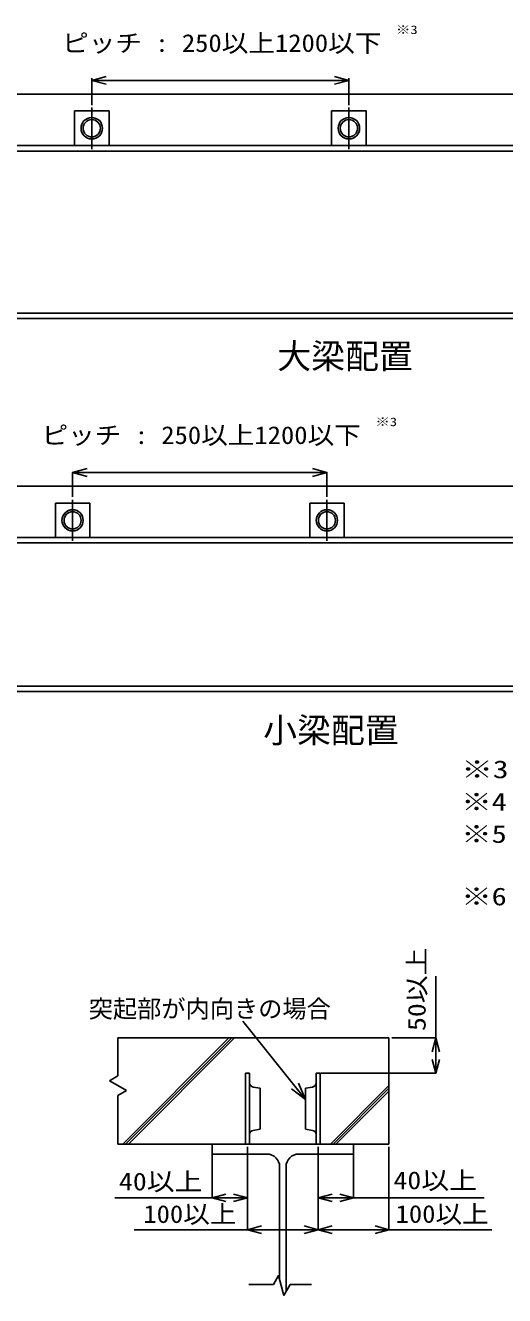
# Model space of a CAD drawing. Units: millimetres, scale not verified. Extents: x -31500 to 27900, y -22275 to 19725.
# Drawn here: x -6045 to -1096, y -12226 to 878 of the extents above; entities that cross this region are included whole.
import ezdxf
from ezdxf.enums import TextEntityAlignment as Align

# ---------------------------------------------------------------- set-up
doc = ezdxf.new("R2010")
doc.units = ezdxf.units.MM
doc.header["$LTSCALE"] = 150
doc.linetypes.add('CHAIN1', pattern=[8, 5, -1, 1, -1])
for name, color, linetype in [('0-0_0', 134, 'Continuous'), ('0-4_02_TEXT', 134, 'Continuous'), ('0-8_08_CENTER', 1, 'CHAIN1'), ('0-9_09SUNPO', 1, 'Continuous')]:
    doc.layers.add(name, color=color, linetype=linetype)
doc.styles.add('ＭＳ ゴシック', font='')
doc.styles.get('ＭＳ ゴシック').set_extended_font_data('MS Gothic')

msp = doc.modelspace()

# ---------------------------------------------------------------- linework, layer by layer
at = {"layer": '0-0_0'}
for p, q in [((-5359, 310.9), (-5209, 310.9)), ((-2704, 310.9), (-2854, 310.9)), ((-13190.3, 168), (7782.4, 168)), ((-9049.3, -361.7), (3641.4, -361.7)), ((3641.4, -418.8), (-9049.3, -418.8)), ((3641.4, -2089.5), (-9049.3, -2089.5)), ((-5557.1, -3734.2), (-5407.1, -3734.2)), ((-2930.9, -3734.2), (-3080.9, -3734.2)), ((-13038.7, -3875.1), (7917.3, -3875.1)), ((-12297.1, -4404.8), (6700.2, -4404.8)), ((6700.2, -4461.3), (-12297.1, -4461.3)), ((6700.2, -5937.3), (-12297.1, -5937.3)), ((6700.2, -5993.8), (-12297.1, -5993.8)), ((-5089.2, -9567.6), (-2290.4, -9567.6)), ((-2290.4, -10663.3), (-2290.4, -9567.6)), ((-1806.7, -9567.6), (-1806.7, -9710.9)), ((-1806.7, -9932.8), (-1806.7, -9789.5)), ((-3773.3, -9932.8), (-3773.3, -10663.3)), ((-3773.3, -9932.8), (-3729.5, -9932.8)), ((-3729.5, -9932.8), (-3729.5, -10030.8)), ((-3729.5, -9932.8), (-3729.5, -10663.3)), ((-3042.8, -9932.8), (-3042.8, -10030.8)), ((-2999, -9932.8), (-3042.8, -9932.8)), ((-3042.8, -9932.8), (-3042.8, -10663.3)), ((-2999, -9932.8), (-2999, -10663.3)), ((-3692.8, -10074.1), (-3619.9, -10086.2)), ((-3619.9, -10509.9), (-3619.9, -10086.2)), ((-3152.4, -10201.1), (-3261.3, -10065.1)), ((-3079.4, -10074.1), (-3152.4, -10086.2)), ((-3152.4, -10509.9), (-3152.4, -10086.2)), ((-3729.5, -10565.3), (-3729.5, -10663.3)), ((-3692.8, -10522.1), (-3619.9, -10509.9)), ((-3079.4, -10522.1), (-3152.4, -10509.9)), ((-3042.8, -10565.3), (-3042.8, -10663.3)), ((-5089.2, -10663.3), (-4116.6, -10663.3)), ((-3773.3, -10663.3), (-3729.5, -10663.3)), ((-2999, -10663.3), (-3042.8, -10663.3)), ((-2655.6, -10663.3), (-2290.4, -10663.3)), ((-3419, -12065.4), (-3419, -10897.1)), ((-3353.3, -10897.1), (-3353.3, -12186.1)), ((-4116.6, -11217.6), (-3973.3, -11217.6)), ((-3751.4, -11217.6), (-3894.7, -11217.6)), ((-3020.9, -11217.6), (-2877.5, -11217.6)), ((-2655.6, -11217.6), (-2799, -11217.6)), ((-3751.4, -11545.7), (-3608.1, -11545.7)), ((-3020.9, -11545.7), (-3164.2, -11545.7)), ((-3020.9, -11545.7), (-2877.5, -11545.7)), ((-2290.4, -11545.7), (-2433.7, -11545.7))]:
    msp.add_line(p, q, dxfattribs=at)
for points in [[(-5209, 270.7), (-5359, 310.9), (-5209, 351.1)], [(-2854, 351.1), (-2704, 310.9), (-2854, 270.7)], [(3641.4, -2146.6), (-9049.3, -2146.6), (-9049.3, -2089.5)], [(-5407.1, -3774.4), (-5557.1, -3734.2), (-5407.1, -3694)], [(-3080.9, -3694), (-2930.9, -3734.2), (-3080.9, -3774.4)], [(-1845.1, -9710.9), (-1806.7, -9567.6), (-1768.3, -9710.9)], [(-1768.3, -9789.5), (-1806.7, -9932.8), (-1845.1, -9789.5)], [(-3224.9, -10035.9), (-3152.4, -10201.1), (-3297.7, -10094.3)], [(-3550.5, -10765.6), (-4116.6, -10765.6), (-4116.6, -10663.3), (-2655.6, -10663.3), (-2655.6, -10765.6), (-3221.8, -10765.6)], [(-3973.3, -11256), (-4116.6, -11217.6), (-3973.3, -11179.2)], [(-3894.7, -11179.2), (-3751.4, -11217.6), (-3894.7, -11256)], [(-2877.5, -11256), (-3020.9, -11217.6), (-2877.5, -11179.2)], [(-2799, -11179.2), (-2655.6, -11217.6), (-2799, -11256)], [(-3608.1, -11584.1), (-3751.4, -11545.7), (-3608.1, -11507.3)], [(-3164.2, -11507.3), (-3020.9, -11545.7), (-3164.2, -11584.1)], [(-2877.5, -11584.1), (-3020.9, -11545.7), (-2877.5, -11507.3)], [(-2433.7, -11507.3), (-2290.4, -11545.7), (-2433.7, -11584.1)]]:
    msp.add_lwpolyline(points, dxfattribs=at)
for points in [[(-5537.5, -4.7), (-5180.5, -4.7), (-5180.5, -361.7), (-5537.5, -361.7)], [(-2882.5, -4.7), (-2525.5, -4.7), (-2525.5, -361.7), (-2882.5, -361.7)], [(-5733.7, -4051.7), (-5380.6, -4051.7), (-5380.6, -4404.8), (-5733.7, -4404.8)], [(-3107.4, -4051.7), (-2754.3, -4051.7), (-2754.3, -4404.8), (-3107.4, -4404.8)]]:
    msp.add_lwpolyline(points, close=True, dxfattribs=at)
for centre, radius in [((-5359, -183.2), 110.7), ((-5359, -183.2), 89.2), ((-2704, -183.2), 110.7), ((-2704, -183.2), 89.2), ((-5557.1, -4228.2), 109.5), ((-5557.1, -4228.2), 88.3), ((-2930.9, -4228.2), 109.5), ((-2930.9, -4228.2), 88.3)]:
    msp.add_circle(centre, radius, dxfattribs=at)
for centre, radius, start, end in [((-3685.6, -10030.8), 43.8, 180, 260.53768), ((-3086.6, -10030.8), 43.8, 279.46232, 0), ((-3685.6, -10565.3), 43.8, 99.46232, 180), ((-3086.6, -10565.3), 43.8, 0, 80.53768), ((-3550.5, -10897.1), 131.5, 0, 90), ((-3221.8, -10897.1), 131.5, 90, 180)]:
    msp.add_arc(centre, radius, start, end, dxfattribs=at)
at = {"layer": '0-8_08_CENTER'}
for p, q in [((-5359, 31), (-5359, -397.4)), ((-2704, 31), (-2704, -397.4)), ((-5557.1, -4016.4), (-5557.1, -4440.1)), ((-2930.9, -4016.4), (-2930.9, -4440.1))]:
    msp.add_line(p, q, dxfattribs=at)
at = {"layer": '0-9_09SUNPO'}
for p, q in [((-5359, 53.2), (-5359, 333.1)), ((-5209, 310.9), (-2854, 310.9)), ((-2704, 53.2), (-2704, 333.1)), ((-5557.1, -3986.4), (-5557.1, -3734.2)), ((-5407.1, -3734.2), (-3080.9, -3734.2)), ((-2930.9, -3986.4), (-2930.9, -3734.2)), ((-1806.7, -9567.6), (-1806.7, -8929.1)), ((-3799.2, -9394.3), (-3799, -9394.3)), ((-3798.6, -9394.3), (-3799, -9394.3)), ((-3261.3, -10065.1), (-3798.6, -9394.3)), ((-5089.2, -9567.6), (-5089.2, -9958.2)), ((-5038.4, -10663.3), (-3942.6, -9567.6)), ((-5010, -10663.3), (-3914.2, -9567.6)), ((-4981.2, -10663.3), (-3885.5, -9567.6)), ((-2259.5, -9567.6), (-1806.7, -9567.6)), ((-1806.7, -9789.5), (-1806.7, -9710.9)), ((-5089.2, -9958.2), (-5177.2, -10008.9)), ((-2992.2, -9932.8), (-1806.7, -9932.8)), ((-5089.2, -10059.7), (-5177.2, -10008.9)), ((-5089.2, -10059.7), (-5001.3, -10110.5)), ((-2895.4, -10663.3), (-2290.4, -10058.3)), ((-2867, -10663.3), (-2290.4, -10086.7)), ((-5089.2, -10161.3), (-5001.3, -10110.5)), ((-5089.2, -10161.3), (-5089.2, -10663.3)), ((-2838.3, -10663.3), (-2290.4, -10115.5)), ((-4116.6, -10692), (-4116.6, -11217.6)), ((-3751.4, -10692), (-3751.4, -11545.7)), ((-3751.4, -10692), (-3751.4, -11217.6)), ((-3020.9, -10692), (-3020.9, -11545.7)), ((-3020.9, -10692), (-3020.9, -11545.7)), ((-3020.9, -10692), (-3020.9, -11217.6)), ((-2655.6, -10692), (-2655.6, -11217.6)), ((-2290.4, -10692), (-2290.4, -11545.7)), ((-4116.6, -11217.6), (-5119.4, -11217.6)), ((-3894.7, -11217.6), (-3973.3, -11217.6)), ((-2877.5, -11217.6), (-2799, -11217.6)), ((-2655.6, -11217.6), (-1305.6, -11217.6)), ((-4921.1, -11545.7), (-3164.2, -11545.7)), ((-2877.5, -11545.7), (-1229.2, -11545.7)), ((-3376.1, -12225.7), (-3309.4, -12110.1)), ((-3309.4, -12110.1), (-3089.1, -12110.1))]:
    msp.add_line(p, q, dxfattribs=at)
msp.add_lwpolyline([(-3735.6, -12110.1), (-3484.1, -12110.1), (-3431.4, -12019), (-3376.1, -12225.7)], dxfattribs=at)

# ---------------------------------------------------------------- texts
at = {"layer": '0-4_02_TEXT', "style": 'ＭＳ ゴシック'}
for s, height, width, p in [('ピッチ : 250以上1200以下\u3000\u3000\u3000\u3000\u3000\u3000\u3000\u3000', 183.3, 1.1, (-5665.2, 549.1)), ('※3', 87.98, 1.25, (-2218.3, 762.5)), ('ピッチ : 250以上1200以下\u3000\u3000\u3000\u3000\u3000\u3000\u3000\u3000', 183.3, 1.1, (-5877.7, -3495.9)), ('※3', 87.98, 1.25, (-2430.8, -3282.5)), ('※3\u3000Fc21以上の場合とする。Fc18の場合は設計施工マニュアルを参照。', 183.3, 1.3, (-1542.4, -6943.1)), ('※4\u3000一つの梁に最低3箇所以上配置する。', 183.3, 1.25, (-1542.4, -7278.9)), ('※5\u3000BRシアコネは等間隔に計画する。他部材と干渉する場合はピッチの', 183.3, 1.25, (-1542.4, -7610.3)), ('※6\u3000BRシアコネは梁の材軸方向に平行とする。', 183.3, 1.25, (-1542.4, -8254.8)), ('40以上', 183.3, 1.15, (-5078.3, -11195.5)), ('40以上', 183.3, 1.15, (-2243.3, -11182.9)), ('100以上', 183.3, 1.1, (-4826.4, -11531.1)), ('100以上', 183.3, 1.1, (-2221.5, -11530.3))]:
    msp.add_text(s, height=height, dxfattribs=dict(at, width=width)).set_placement(p, align=Align.BOTTOM_LEFT)
for s, height, p in [('大梁配置', 256.6, (-3443.4, -2739.7)), ('小梁配置', 256.6, (-3589.5, -6599)), ('突起部が内向きの場合', 183.3, (-5390.6, -9413.4))]:
    msp.add_text(s, height=height, dxfattribs=at).set_placement(p, align=Align.BOTTOM_LEFT)
at = {"layer": '0-4_02_TEXT', "style": 'ＭＳ ゴシック', "width": 1.15}
msp.add_text('50以上', height=183.3, rotation=90, dxfattribs=at).set_placement((-1856.1, -9496.4), align=Align.BOTTOM_LEFT)

doc.saveas('drawing.dxf')
